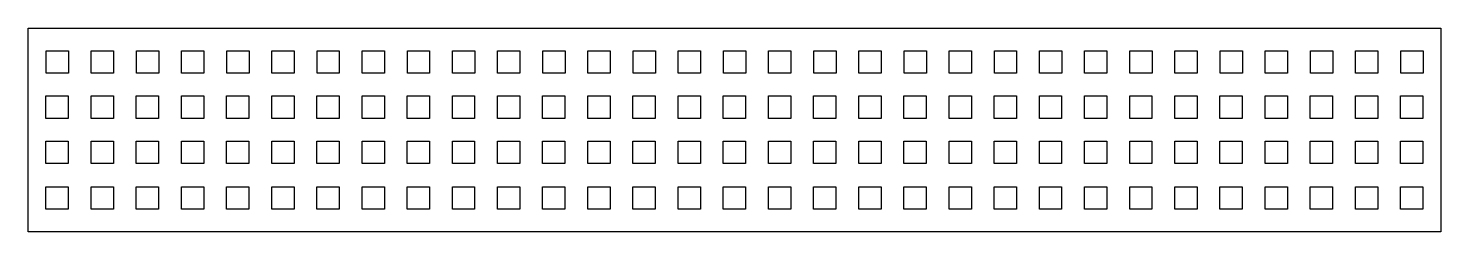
# Model space of a CAD drawing. Header units: millimetres. Extents: x 51 to 1051, y 77 to 220.
import ezdxf

# ---------------------------------------------------------------- set-up
doc = ezdxf.new("R2010")
doc.units = ezdxf.units.MM
doc.layers.add('Layer_1', color=7, linetype='CONTINUOUS')

msp = doc.modelspace()

# ---------------------------------------------------------------- linework, layer by layer
at = {"layer": 'Layer_1', "color": 5}
for points in [[(51.17399, 220.272246), (1051.17401, 220.272246), (1051.17401, 76.57225), (51.17399, 76.57225)], [(63.82116, 204.375235), (79.60299, 204.375235), (79.60299, 188.567863), (63.82038, 188.567863)], [(95.78881, 204.375235), (111.57064, 204.375235), (111.57064, 188.567803), (95.78803, 188.567803)], [(127.75646, 204.375235), (143.53829, 204.375235), (143.53829, 188.567863), (127.75568, 188.567863)], [(159.72411, 204.375235), (175.50594, 204.375235), (175.50594, 188.567803), (159.72333, 188.567803)], [(191.69177, 204.375235), (207.4736, 204.375235), (207.4736, 188.567863), (191.69099, 188.567863)], [(223.65942, 204.375235), (239.44125, 204.375235), (239.44125, 188.567803), (223.65864, 188.567803)], [(255.62707, 204.375235), (271.4089, 204.375235), (271.4089, 188.567863), (255.62629, 188.567863)], [(287.59472, 204.375235), (303.37655, 204.375235), (303.37655, 188.567813), (287.59394, 188.567813)], [(319.56237, 204.375235), (335.344205, 204.375235), (335.344205, 188.567863), (319.56159, 188.567863)], [(351.530024, 204.375235), (367.311855, 204.375235), (367.311855, 188.567803), (351.529243, 188.567803)], [(383.497675, 204.375235), (399.279506, 204.375235), (399.279506, 188.567863), (383.496894, 188.567863)], [(415.465327, 204.375235), (431.247158, 204.375235), (431.247158, 188.567803), (415.464547, 188.567803)], [(447.432978, 204.375235), (463.214809, 204.375235), (463.214809, 188.567863), (447.432198, 188.567863)], [(479.400629, 204.375235), (495.18246, 204.375235), (495.18246, 188.567803), (479.399849, 188.567803)], [(511.368281, 204.375235), (527.150112, 204.375235), (527.150112, 188.567863), (511.367501, 188.567863)], [(543.33593, 204.375235), (559.11776, 204.375235), (559.11776, 188.567813), (543.33515, 188.567813)], [(575.30358, 204.375235), (591.08541, 204.375235), (591.08541, 188.567863), (575.3028, 188.567863)], [(607.27123, 204.375235), (623.05306, 204.375235), (623.05306, 188.567803), (607.27045, 188.567803)], [(639.23888, 204.375235), (655.02071, 204.375235), (655.02071, 188.567863), (639.2381, 188.567863)], [(671.20654, 204.375235), (686.98837, 204.375235), (686.98837, 188.567803), (671.20576, 188.567803)], [(703.17419, 204.375235), (718.95602, 204.375235), (718.95602, 188.567863), (703.17341, 188.567863)], [(735.14184, 204.375235), (750.92367, 204.375235), (750.92367, 188.567803), (735.14106, 188.567803)], [(767.10949, 204.375235), (782.89132, 204.375235), (782.89132, 188.567863), (767.10871, 188.567863)], [(799.07714, 204.375235), (814.85897, 204.375235), (814.85897, 188.567813), (799.07636, 188.567813)], [(831.04479, 204.375235), (846.82663, 204.375235), (846.82663, 188.567863), (831.04401, 188.567863)], [(863.01244, 204.375235), (878.79427, 204.375235), (878.79427, 188.567803), (863.01166, 188.567803)], [(894.98009, 204.375235), (910.76192, 204.375235), (910.76192, 188.567863), (894.97931, 188.567863)], [(926.94775, 204.375235), (942.72958, 204.375235), (942.72958, 188.567803), (926.94697, 188.567803)], [(958.9154, 204.375235), (974.69723, 204.375235), (974.69723, 188.567863), (958.91462, 188.567863)], [(990.88305, 204.375235), (1006.66488, 204.375235), (1006.66488, 188.567803), (990.88227, 188.567803)], [(1022.8507, 204.375235), (1038.63253, 204.375235), (1038.63253, 188.567863), (1022.84992, 188.567863)], [(63.71625, 172.46605), (79.49809, 172.46605), (79.49809, 156.65867), (63.71547, 156.65867)], [(95.6839, 172.46605), (111.46574, 172.46605), (111.46574, 156.65861), (95.68312, 156.65861)], [(127.65155, 172.46605), (143.43339, 172.46605), (143.43339, 156.65867), (127.65077, 156.65867)], [(159.6192, 172.46605), (175.40104, 172.46605), (175.40104, 156.65861), (159.61842, 156.65861)], [(191.58686, 172.46605), (207.3687, 172.46605), (207.3687, 156.65867), (191.58608, 156.65867)], [(223.55451, 172.46605), (239.33635, 172.46605), (239.33635, 156.65861), (223.55373, 156.65861)], [(255.52216, 172.46605), (271.304, 172.46605), (271.304, 156.65867), (255.52138, 156.65867)], [(287.48981, 172.46605), (303.27165, 172.46605), (303.27165, 156.65862), (287.48903, 156.65862)], [(319.45746, 172.46605), (335.239299, 172.46605), (335.239299, 156.65867), (319.45668, 156.65867)], [(351.425117, 172.46605), (367.206949, 172.46605), (367.206949, 156.65861), (351.424337, 156.65861)], [(383.392768, 172.46605), (399.1746, 172.46605), (399.1746, 156.65867), (383.391988, 156.65867)], [(415.36042, 172.46605), (431.142251, 172.46605), (431.142251, 156.65861), (415.35964, 156.65861)], [(447.328071, 172.46605), (463.109903, 172.46605), (463.109903, 156.65867), (447.327291, 156.65867)], [(479.295722, 172.46605), (495.077554, 172.46605), (495.077554, 156.65861), (479.294942, 156.65861)], [(511.263374, 172.46605), (527.045206, 172.46605), (527.045206, 156.65867), (511.262594, 156.65867)], [(543.23102, 172.46605), (559.01286, 172.46605), (559.01286, 156.65862), (543.23024, 156.65862)], [(575.19867, 172.46605), (590.98051, 172.46605), (590.98051, 156.65867), (575.19789, 156.65867)], [(607.16632, 172.46605), (622.94816, 172.46605), (622.94816, 156.65861), (607.16554, 156.65861)], [(639.13397, 172.46605), (654.91581, 172.46605), (654.91581, 156.65867), (639.13319, 156.65867)], [(671.10163, 172.46605), (686.88347, 172.46605), (686.88347, 156.65861), (671.10085, 156.65861)], [(703.06928, 172.46605), (718.85112, 172.46605), (718.85112, 156.65867), (703.0685, 156.65867)], [(735.03693, 172.46605), (750.81877, 172.46605), (750.81877, 156.65861), (735.03615, 156.65861)], [(767.00458, 172.46605), (782.78642, 172.46605), (782.78642, 156.65867), (767.0038, 156.65867)], [(798.97223, 172.46605), (814.75407, 172.46605), (814.75407, 156.65862), (798.97145, 156.65862)], [(830.93988, 172.46605), (846.72173, 172.46605), (846.72173, 156.65867), (830.9391, 156.65867)], [(862.90753, 172.46605), (878.68937, 172.46605), (878.68937, 156.65861), (862.90675, 156.65861)], [(894.87518, 172.46605), (910.65702, 172.46605), (910.65702, 156.65867), (894.8744, 156.65867)], [(926.84284, 172.46605), (942.62468, 172.46605), (942.62468, 156.65861), (926.84206, 156.65861)], [(958.81049, 172.46605), (974.59233, 172.46605), (974.59233, 156.65867), (958.80971, 156.65867)], [(990.77814, 172.46605), (1006.55998, 172.46605), (1006.55998, 156.65861), (990.77736, 156.65861)], [(1022.74579, 172.46605), (1038.52763, 172.46605), (1038.52763, 156.65867), (1022.74501, 156.65867)], [(63.71625, 140.45161), (79.49809, 140.45161), (79.49809, 124.64424), (63.71547, 124.64424)], [(95.6839, 140.45161), (111.46574, 140.45161), (111.46574, 124.64418), (95.68312, 124.64418)], [(127.65155, 140.45161), (143.43339, 140.45161), (143.43339, 124.64424), (127.65077, 124.64424)], [(159.6192, 140.45161), (175.40104, 140.45161), (175.40104, 124.64418), (159.61842, 124.64418)], [(191.58686, 140.45161), (207.3687, 140.45161), (207.3687, 124.64424), (191.58608, 124.64424)], [(223.55451, 140.45161), (239.33635, 140.45161), (239.33635, 124.64418), (223.55373, 124.64418)], [(255.52216, 140.45161), (271.304, 140.45161), (271.304, 124.64424), (255.52138, 124.64424)], [(287.48981, 140.45161), (303.27165, 140.45161), (303.27165, 124.64419), (287.48903, 124.64419)], [(319.45746, 140.45161), (335.2393, 140.45161), (335.2393, 124.64424), (319.45668, 124.64424)], [(351.425118, 140.45161), (367.20695, 140.45161), (367.20695, 124.64418), (351.424338, 124.64418)], [(383.392769, 140.45161), (399.174601, 140.45161), (399.174601, 124.64424), (383.391989, 124.64424)], [(415.360421, 140.45161), (431.142252, 140.45161), (431.142252, 124.64418), (415.359641, 124.64418)], [(447.328072, 140.45161), (463.109904, 140.45161), (463.109904, 124.64424), (447.327292, 124.64424)], [(479.295723, 140.45161), (495.077555, 140.45161), (495.077555, 124.64418), (479.294943, 124.64418)], [(511.263375, 140.45161), (527.045207, 140.45161), (527.045207, 124.64424), (511.262595, 124.64424)], [(543.23102, 140.45161), (559.01286, 140.45161), (559.01286, 124.64419), (543.23024, 124.64419)], [(575.19867, 140.45161), (590.98051, 140.45161), (590.98051, 124.64424), (575.19789, 124.64424)], [(607.16632, 140.45161), (622.94816, 140.45161), (622.94816, 124.64418), (607.16554, 124.64418)], [(639.13397, 140.45161), (654.91581, 140.45161), (654.91581, 124.64424), (639.13319, 124.64424)], [(671.10163, 140.45161), (686.88347, 140.45161), (686.88347, 124.64418), (671.10085, 124.64418)], [(703.06928, 140.45161), (718.85112, 140.45161), (718.85112, 124.64424), (703.0685, 124.64424)], [(735.03693, 140.45161), (750.81877, 140.45161), (750.81877, 124.64418), (735.03615, 124.64418)], [(767.00458, 140.45161), (782.78642, 140.45161), (782.78642, 124.64424), (767.0038, 124.64424)], [(798.97223, 140.45161), (814.75407, 140.45161), (814.75407, 124.64419), (798.97145, 124.64419)], [(830.93988, 140.45161), (846.72173, 140.45161), (846.72173, 124.64424), (830.9391, 124.64424)], [(862.90753, 140.45161), (878.68937, 140.45161), (878.68937, 124.64418), (862.90675, 124.64418)], [(894.87518, 140.45161), (910.65702, 140.45161), (910.65702, 124.64424), (894.8744, 124.64424)], [(926.84284, 140.45161), (942.62468, 140.45161), (942.62468, 124.64418), (926.84206, 124.64418)], [(958.81049, 140.45161), (974.59233, 140.45161), (974.59233, 124.64424), (958.80971, 124.64424)], [(990.77814, 140.45161), (1006.55998, 140.45161), (1006.55998, 124.64418), (990.77736, 124.64418)], [(1022.74579, 140.45161), (1038.52763, 140.45161), (1038.52763, 124.64424), (1022.74501, 124.64424)], [(63.71625, 108.27669), (79.49809, 108.27669), (79.49809, 92.46932), (63.71547, 92.46932)], [(95.6839, 108.27669), (111.46574, 108.27669), (111.46574, 92.46926), (95.68312, 92.46926)], [(127.65155, 108.27669), (143.43339, 108.27669), (143.43339, 92.46932), (127.65077, 92.46932)], [(159.6192, 108.27669), (175.40104, 108.27669), (175.40104, 92.46926), (159.61842, 92.46926)], [(191.58686, 108.27669), (207.3687, 108.27669), (207.3687, 92.46932), (191.58608, 92.46932)], [(223.55451, 108.27669), (239.33635, 108.27669), (239.33635, 92.46926), (223.55373, 92.46926)], [(255.52216, 108.27669), (271.304, 108.27669), (271.304, 92.46932), (255.52138, 92.46932)], [(287.48981, 108.27669), (303.27165, 108.27669), (303.27165, 92.46927), (287.48903, 92.46927)], [(319.45746, 108.27669), (335.239301, 108.27669), (335.239301, 92.46932), (319.45668, 92.46932)], [(351.425119, 108.27669), (367.206951, 108.27669), (367.206951, 92.46926), (351.424339, 92.46926)], [(383.39277, 108.27669), (399.174602, 108.27669), (399.174602, 92.46932), (383.39199, 92.46932)], [(415.360422, 108.27669), (431.142252, 108.27669), (431.142252, 92.46926), (415.359642, 92.46926)], [(447.328073, 108.27669), (463.109905, 108.27669), (463.109905, 92.46932), (447.327293, 92.46932)], [(479.295724, 108.27669), (495.077556, 108.27669), (495.077556, 92.46926), (479.294944, 92.46926)], [(511.263376, 108.27669), (527.045208, 108.27669), (527.045208, 92.46932), (511.262596, 92.46932)], [(543.23102, 108.27669), (559.01286, 108.27669), (559.01286, 92.46927), (543.23024, 92.46927)], [(575.19867, 108.27669), (590.98051, 108.27669), (590.98051, 92.46932), (575.19789, 92.46932)], [(607.16632, 108.27669), (622.94816, 108.27669), (622.94816, 92.46926), (607.16554, 92.46926)], [(639.13397, 108.27669), (654.91581, 108.27669), (654.91581, 92.46932), (639.13319, 92.46932)], [(671.10163, 108.27669), (686.88347, 108.27669), (686.88347, 92.46926), (671.10085, 92.46926)], [(703.06928, 108.27669), (718.85112, 108.27669), (718.85112, 92.46932), (703.0685, 92.46932)], [(735.03693, 108.27669), (750.81877, 108.27669), (750.81877, 92.46926), (735.03615, 92.46926)], [(767.00458, 108.27669), (782.78642, 108.27669), (782.78642, 92.46932), (767.0038, 92.46932)], [(798.97223, 108.27669), (814.75407, 108.27669), (814.75407, 92.46927), (798.97145, 92.46927)], [(830.93988, 108.27669), (846.72173, 108.27669), (846.72173, 92.46932), (830.9391, 92.46932)], [(862.90753, 108.27669), (878.68937, 108.27669), (878.68937, 92.46926), (862.90675, 92.46926)], [(894.87518, 108.27669), (910.65702, 108.27669), (910.65702, 92.46932), (894.8744, 92.46932)], [(926.84284, 108.27669), (942.62468, 108.27669), (942.62468, 92.46926), (926.84206, 92.46926)], [(958.81049, 108.27669), (974.59233, 108.27669), (974.59233, 92.46932), (958.80971, 92.46932)], [(990.77814, 108.27669), (1006.55998, 108.27669), (1006.55998, 92.46926), (990.77736, 92.46926)], [(1022.74579, 108.27669), (1038.52763, 108.27669), (1038.52763, 92.46932), (1022.74501, 92.46932)]]:
    msp.add_lwpolyline(points, close=True, dxfattribs=at)

doc.saveas('drawing.dxf')
